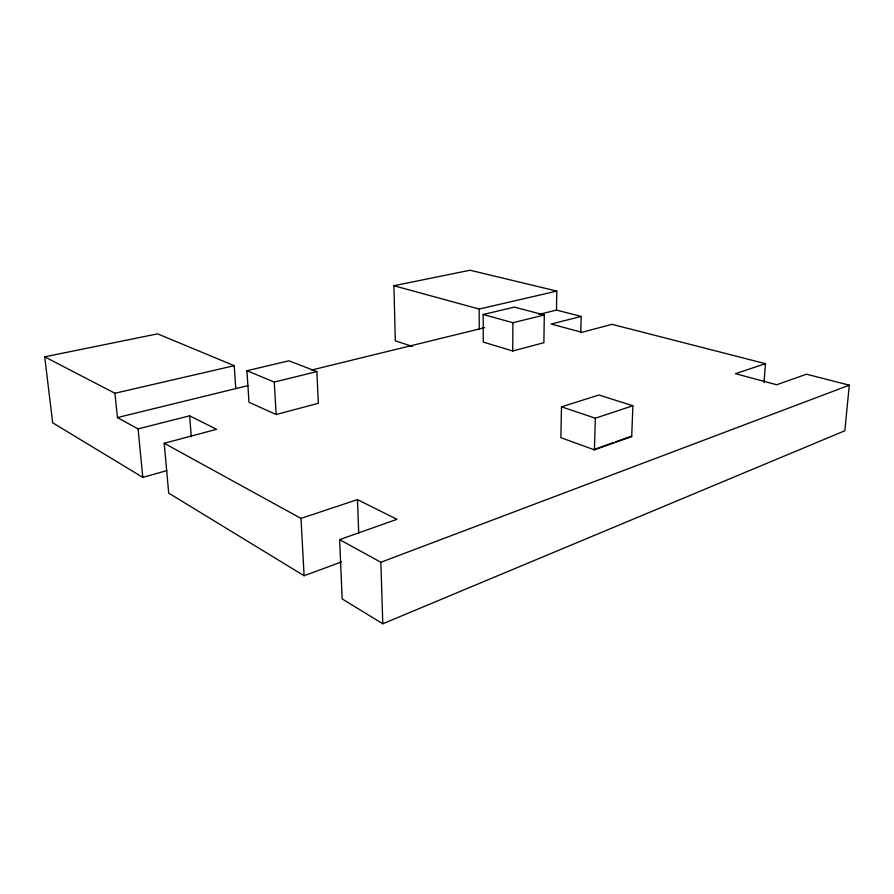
<?xml version="1.0" encoding="UTF-8"?>
<svg xmlns="http://www.w3.org/2000/svg" width="894" height="894" viewBox="0 0 894 894"><rect width="100%" height="100%" fill="white"/><g stroke="black" fill="none" stroke-linecap="round" stroke-linejoin="round"><path stroke-width="1.34" d="M512.731 350.984L512.899 322.723L483.196 314.487L483.252 342.078L512.731 350.984L543.887 342.704L544.29 314.99L514.419 307.134L483.196 314.487M538.858 314.409L556.47 310.095L556.806 291.098L470.054 270.234L393.908 285.734L395.316 340.837L412.38 346.414M561.477 406.826L560.873 437.691L594.409 449.838L631.689 436.618L632.896 405.753L598.958 395.014L561.477 406.826L595.326 418.213L632.896 405.753M580.776 332.769L581.178 316.431L556.47 310.095M594.409 449.838L595.326 418.213M764.035 382.621L765.454 363.679L611.999 324.332L581.916 332.322L551.185 324.041L581.178 316.431M765.454 363.679L735.46 373.67L776.674 384.766L806.5 374.195L849.3 385.18L844.83 430.763L382.8 623.766L342.178 598.913L339.619 539.618L396.947 519.313L357.466 499.601L301.01 518.408L164.205 443.256L168.72 493.142L304.094 575.736L341.497 561.946M339.619 539.618L380.855 562.27L849.3 385.18M593.717 449.593L613.005 442.753M615.575 441.848L629.711 436.842M235.792 388.588L234.194 365.691L157.601 333.853L44.7 356.829L52.679 422.806L142.794 477.374L166.82 470.613M164.205 443.256L216.639 429.321L189.584 415.822L138.067 428.897L117.427 417.565L114.935 393.259L44.7 356.829M276.179 414.514L318.353 403.295L316.845 371.58L288.918 360.807L246.912 370.719L249.001 402.278L276.179 414.514L274.268 382.073L246.912 370.719M512.899 322.723L544.29 314.99M274.268 382.073L316.845 371.58M117.427 417.565L247.962 385.616M311.537 370.049L484.66 327.673M114.935 393.259L234.194 365.691M393.908 285.734L479.173 309.045L556.806 291.098M630.996 436.384L631.689 436.618M138.067 428.897L142.794 477.374M189.584 415.822L191.316 436.685M301.01 518.408L304.094 575.736M357.466 499.601L358.717 533.014M380.855 562.27L382.8 623.766M479.173 309.045L479.24 329.003"/></g></svg>
